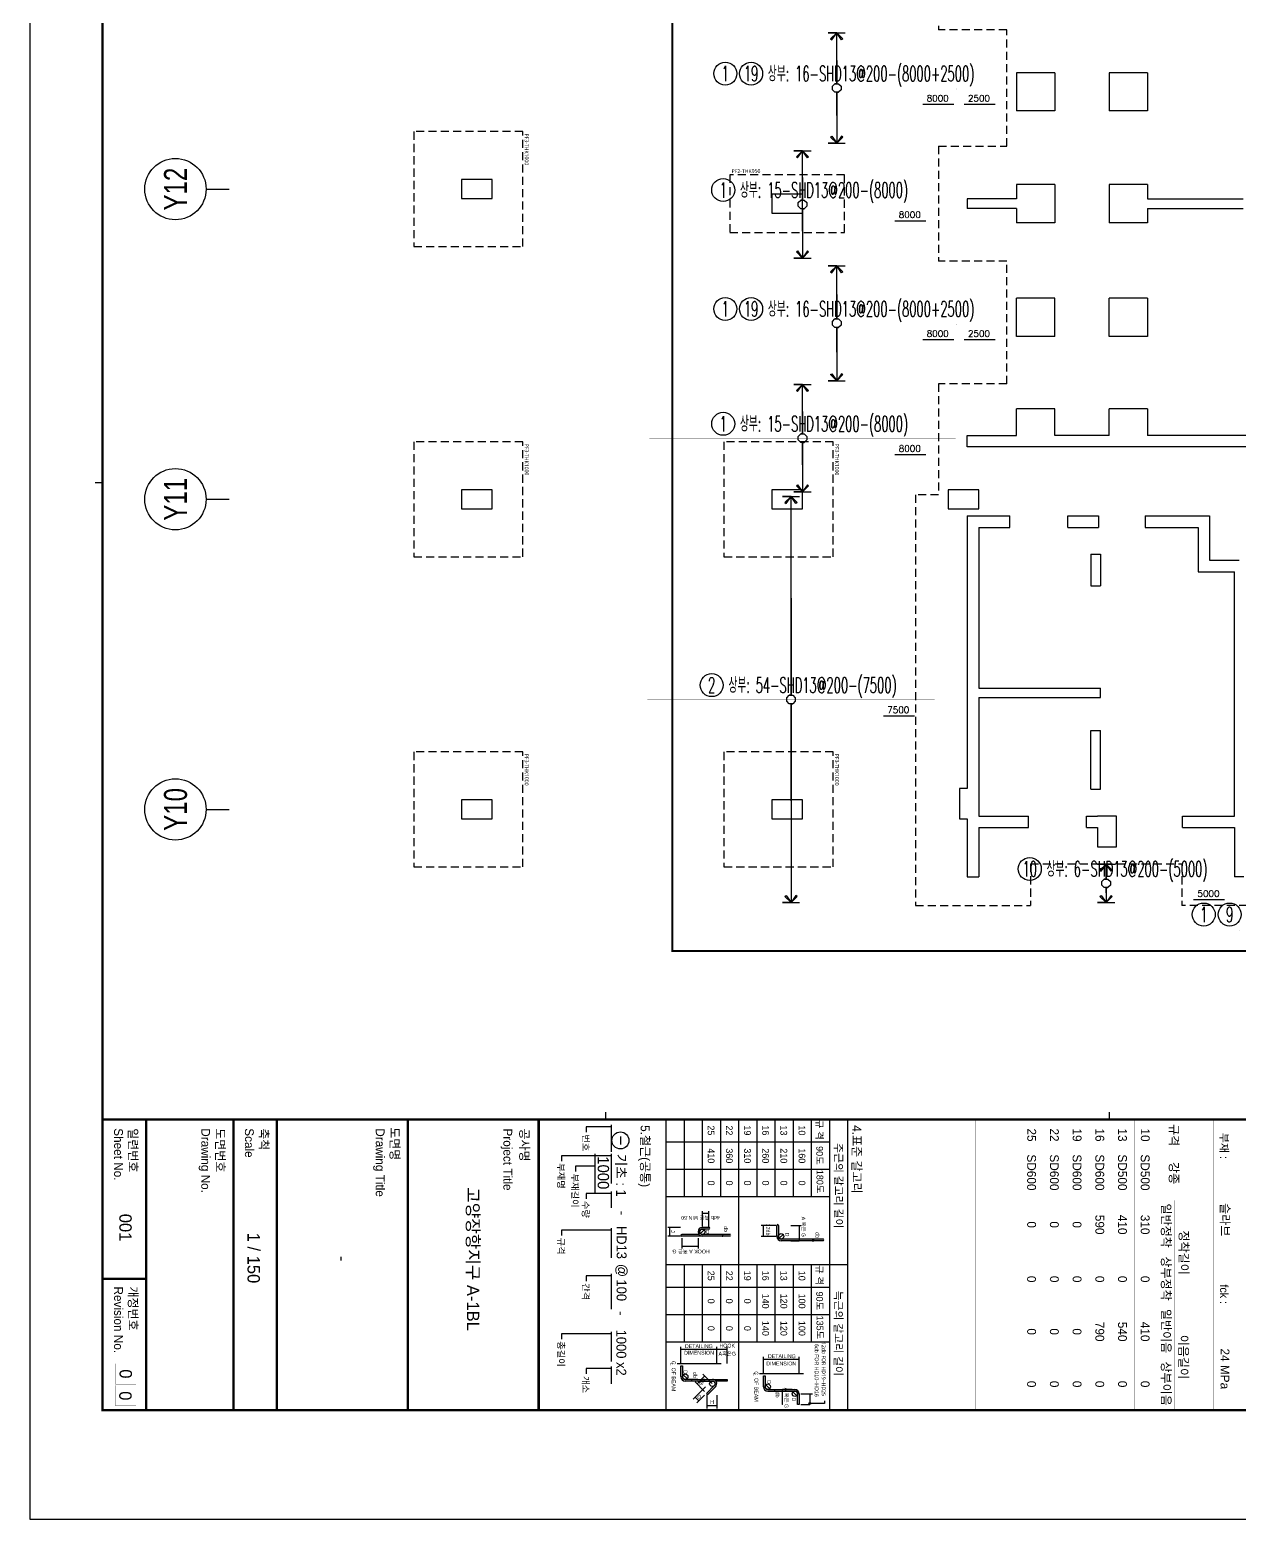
# Model space of a CAD drawing. Header units: millimetres. Extents: x 327808 to 2562540, y -728300 to 402793.
# Drawn here: x 404264 to 435835, y -385130 to -346233 of the extents above; entities that cross this region are included whole.
import ezdxf
from ezdxf.enums import TextEntityAlignment as Align

# ---------------------------------------------------------------- set-up
doc = ezdxf.new("R2010")
doc.units = ezdxf.units.MM
doc.header["$LTSCALE"] = 140
doc.linetypes.add('XS-기초$0$HID', pattern=[2.3, 1.5, -0.8])
doc.layers.get('Defpoints').update_dxf_attribs({"color": 145})
for name, color, linetype in [('BUB', 7, 'Continuous'), ('XDIM', 7, 'Continuous'), ('XREBAR', 1, 'Continuous'), ('XS-기초$0$MAT', 3, 'XS-기초$0$HID'), ('XS-기초$0$PILE-P', 4, 'XS-기초$0$HID'), ('XS-기초$0$WALL', 11, 'Continuous'), ('XS-기초$0$기초연단', 3, 'Continuous'), ('XTAG', 7, 'Continuous'), ('기초꺽임', 7, 'Continuous')]:
    doc.layers.add(name, color=color, linetype=linetype)
doc.layers.add('TEXT', color=3, linetype='Continuous', lineweight=9)
doc.layers.add('XS-기초$0$DEFPOINT', color=144, linetype='Continuous', plot=False)
doc.styles.add('ARIAL', font='malgun.ttf')
doc.styles.add('HYULL', font='')
doc.styles.add('XRebar', font='Romans.shx', dxfattribs={"bigfont": 'whgtxt.shx'})
doc.styles.add('XRebar2', font='Romans.shx')
doc.styles.add('XRebarSheet', font='HMKMRHD.TTF')
doc.styles.add('XS-기초$0$맑은고딕', font='malgun.ttf')
doc.styles.add('돋음', font='')
doc.styles.get('HYULL').set_extended_font_data('Dotum')
doc.styles.get('돋음').set_extended_font_data('Dotum')
doc.dimstyles.new('NDIM', dxfattribs={"dimtxt": 3, "dimasz": 1.5, "dimexe": 2, "dimexo": 2, "dimgap": 1, "dimtad": 1, "dimdec": 0, "dimdsep": 46, "dimlunit": 6, "dimtxsty": 'ARIAL', "dimblk": 'DOT', "dimcen": 1, "dimclrd": 256, "dimclre": 7, "dimclrt": 3, "dimadec": 0, "dimazin": 0, "dimtfac": 1, "dimtdec": 0, "dimtix": 1, "dimtmove": 2, "dimatfit": 3, "dimldrblk": 'DOT', "dimfxl": 8, "dimtvp": 1, "dimtolj": 1, "dimlwd": -1, "dimlwe": -1, "dimarcsym": 0})

# ---------------------------------------------------------------- blocks, each defined once
blk = doc.blocks.new('_Dot')
at = {"color": 0, "linetype": 'ByBlock', "lineweight": -2}
blk.add_line((-0.5, 0), (-1, 0), dxfattribs=at)
at = {"color": 0, "linetype": 'ByBlock', "const_width": 0.5}
blk.add_lwpolyline([(-0.25, 0, 1), (0.25, 0, 1)], format="xyb", close=True, dxfattribs=at)
blk = doc.blocks.new('*D30')
at = {"color": 7, "transparency": 16777216}
for p, q in [((80432, 20451), (80432, 20463)), ((80477, 20451), (80477, 20463))]:
    blk.add_line(p, q, dxfattribs=at)
at = {"transparency": 16777216}
blk.add_line((80433, 20461), (80475, 20461), dxfattribs=at)
at = {"layer": 'Defpoints', "color": 0, "transparency": 16777216}
for p in [(80432, 20449), (80477, 20461), (80477, 20449)]:
    blk.add_point(p, dxfattribs=at)
at = {"transparency": 16777216, "xscale": 1.5, "yscale": 1.5, "zscale": 1.5, "rotation": 180}
blk.add_blockref('_Dot', (80432, 20461), dxfattribs=at)
at = {"transparency": 16777216, "xscale": 1.5, "yscale": 1.5, "zscale": 1.5}
blk.add_blockref('_Dot', (80477, 20461), dxfattribs=at)
blk = doc.blocks.new('*D31')
at = {"color": 7, "transparency": 16777216}
for p, q in [((76172, 19024), (76172, 19045)), ((76217, 19024), (76217, 19045))]:
    blk.add_line(p, q, dxfattribs=at)
at = {"transparency": 16777216}
blk.add_line((76215, 19043), (76174, 19043), dxfattribs=at)
at = {"layer": 'Defpoints', "color": 0, "transparency": 16777216}
for p in [(76172, 19043), (76172, 19022), (76217, 19022)]:
    blk.add_point(p, dxfattribs=at)
at = {"transparency": 16777216, "xscale": 1.5, "yscale": 1.5, "zscale": 1.5, "rotation": 180}
blk.add_blockref('_Dot', (76172, 19043), dxfattribs=at)
at = {"transparency": 16777216, "xscale": 1.5, "yscale": 1.5, "zscale": 1.5}
blk.add_blockref('_Dot', (76217, 19043), dxfattribs=at)
blk = doc.blocks.new('*D32')
at = {"transparency": 16777216}
blk.add_line((80158, 18181), (80199, 18181), dxfattribs=at)
at = {"layer": 'Defpoints', "color": 0, "transparency": 16777216}
for p in [(80156, 18181), (80201, 18181), (80201, 18181)]:
    blk.add_point(p, dxfattribs=at)
at = {"transparency": 16777216, "xscale": 1.5, "yscale": 1.5, "zscale": 1.5, "rotation": 180}
blk.add_blockref('_Dot', (80156, 18181), dxfattribs=at)
at = {"transparency": 16777216, "xscale": 1.5, "yscale": 1.5, "zscale": 1.5}
blk.add_blockref('_Dot', (80201, 18181), dxfattribs=at)
blk = doc.blocks.new('XS-기초$0$PF3')
at = {"layer": 'XS-기초$0$MAT', "linetype": 'XS-기초$0$HID'}
blk.add_lwpolyline([(-1500, -1650), (1500, -1650), (1500, 1200), (-1500, 1200)], close=True, dxfattribs=at)
at = {"layer": 'XS-기초$0$DEFPOINT', "color": 1, "style": 'XS-기초$0$맑은고딕'}
blk.add_text('PF3-THK1000', height=100, dxfattribs=at).set_placement((-1450, 1300), align=Align.MIDDLE_LEFT)
blk = doc.blocks.new('XS-기초$0$PF2')
at = {"layer": 'XS-기초$0$MAT', "linetype": 'XS-기초$0$HID'}
blk.add_lwpolyline([(-1500, -750), (1500, -750), (1500, 750), (-1500, 750)], close=True, dxfattribs=at)
at = {"layer": 'XS-기초$0$DEFPOINT', "color": 1, "style": 'XS-기초$0$맑은고딕'}
blk.add_text('PF2-THK950', height=100, dxfattribs=at).set_placement((-1450, 850), align=Align.MIDDLE_LEFT)
blk = doc.blocks.new('BUB')
at = {"layer": 'BUB'}
blk.add_line((0, 1500), (0, 0), dxfattribs=at)
blk.add_circle((0, 3500), 2000, dxfattribs=at)
blk = doc.blocks.new('zdhdthbse')
at = {"layer": 'XS-기초$0$WALL', "color": 5}
for p, q in [((-1420, 2920), (-2420, 2920)), ((-2420, 2920), (-2420, 1920)), ((-1420, 2920), (-1420, 1920)), ((1000, 2920), (0, 2920)), ((0, 2920), (0, 1920)), ((1000, 2920), (1000, 1920)), ((-1420, 1920), (-2420, 1920)), ((1000, 1920), (0, 1920)), ((-16905, 130), (-16905, -370)), ((-16105, 130), (-16905, 130)), ((-16105, -370), (-16105, 130)), ((-1420, 0), (-2420, 0)), ((-2420, 0), (-2420, -375)), ((-1420, 0), (-1420, -1000)), ((1000, 0), (0, 0)), ((0, 0), (0, -1000)), ((1000, 0), (1000, -375)), ((-16905, -370), (-16105, -370)), ((-8805, -250), (-8805, -750)), ((-8005, -250), (-8805, -250)), ((-8005, -750), (-8005, -250)), ((-3705, -375), (-3705, -625)), ((-2420, -375), (-3705, -375)), ((1000, -375), (3500, -375)), ((-8805, -750), (-8005, -750)), ((-2420, -625), (-3705, -625)), ((-2420, -625), (-2420, -1000)), ((1000, -625), (3500, -625)), ((1000, -625), (1000, -1000)), ((-1420, -1000), (-2420, -1000)), ((1000, -1000), (0, -1000)), ((-2420, -3970), (-2420, -2970)), ((-1420, -2970), (-2420, -2970)), ((-1420, -3970), (-1420, -2970)), ((0, -3970), (0, -2970)), ((1000, -2970), (0, -2970)), ((1000, -2970), (1000, -3970)), ((-1420, -3970), (-2420, -3970)), ((1000, -3970), (0, -3970)), ((-2420, -6555), (-2420, -5855)), ((-1420, -5855), (-2420, -5855)), ((-1420, -6555), (-1420, -5855)), ((0, -6555), (0, -5855)), ((1000, -5855), (0, -5855)), ((1000, -5855), (1000, -6555)), ((-3705, -6855), (-3705, -6555)), ((-3705, -6555), (-2420, -6555)), ((0, -6555), (-1420, -6555)), ((4220, -6555), (1000, -6555)), ((5220, -6855), (-3705, -6855)), ((-16905, -7970), (-16905, -8470)), ((-16105, -7970), (-16905, -7970)), ((-16105, -8470), (-16105, -7970)), ((-8805, -7970), (-8805, -8470)), ((-8005, -7970), (-8805, -7970)), ((-8005, -8470), (-8005, -7970)), ((-4205, -7970), (-4205, -8470)), ((-3405, -7970), (-4205, -7970)), ((-3405, -8470), (-3405, -7970)), ((-16905, -8470), (-16105, -8470)), ((-8805, -8470), (-8005, -8470)), ((-4205, -8470), (-3405, -8470)), ((-3705, -8655), (-2590, -8655)), ((-3705, -8655), (-3705, -15770)), ((-2590, -8955), (-2590, -8655)), ((-1080, -8955), (-1080, -8655)), ((-1080, -8655), (-280, -8655)), ((-280, -8655), (-280, -8955)), ((940, -8655), (940, -8955)), ((940, -8655), (2620, -8655)), ((2620, -8655), (2620, -9815)), ((-3405, -8955), (-2590, -8955)), ((-3405, -8955), (-3405, -13150)), ((-1080, -8955), (-280, -8955)), ((940, -8955), (2320, -8955)), ((2320, -8955), (2320, -10115)), ((-475, -9655), (-475, -10485)), ((-475, -9655), (-225, -9655)), ((-225, -9655), (-225, -10485)), ((2620, -9815), (3395, -9815)), ((-475, -10485), (-225, -10485)), ((2320, -10115), (3270, -10115)), ((3270, -16495), (3270, -10115)), ((-3405, -13150), (-225, -13150)), ((-225, -13400), (-225, -13150)), ((-3405, -13400), (-225, -13400)), ((-3405, -13400), (-3405, -16495)), ((-475, -15795), (-475, -14260)), ((-475, -14260), (-225, -14260)), ((-225, -15795), (-225, -14260)), ((-3705, -15770), (-3905, -15770)), ((-3905, -15770), (-3905, -16570)), ((-475, -15795), (-225, -15795)), ((-16905, -16070), (-16905, -16570)), ((-16105, -16070), (-16905, -16070)), ((-16105, -16570), (-16105, -16070)), ((-8805, -16070), (-8805, -16570)), ((-8005, -16070), (-8805, -16070)), ((-8005, -16570), (-8005, -16070)), ((-16905, -16570), (-16105, -16570)), ((-8805, -16570), (-8005, -16570)), ((-3905, -16570), (-3705, -16570)), ((-3705, -16570), (-3705, -18080)), ((-3405, -16495), (-2105, -16495)), ((-2105, -16795), (-2105, -16495)), ((-595, -16495), (-305, -16495)), ((-595, -16795), (-595, -16495)), ((195, -16495), (-305, -16495)), ((195, -17295), (195, -16495)), ((1915, -16495), (3270, -16495)), ((1915, -16795), (1915, -16495)), ((-3405, -16795), (-2105, -16795)), ((-3405, -16795), (-3405, -18080)), ((-595, -16795), (-305, -16795)), ((-305, -16795), (-305, -17295)), ((1915, -16795), (3270, -16795)), ((3270, -16795), (3270, -18080)), ((-305, -17295), (195, -17295)), ((-3705, -18080), (-3405, -18080)), ((3520, -18080), (3270, -18080))]:
    blk.add_line(p, q, dxfattribs=at)
at = {"layer": 'XS-기초$0$기초연단', "linetype": 'XS-기초$0$HID'}
for p, q in [((-4455, 7040), (-4455, 4040)), ((-2670, 4040), (-4455, 4040)), ((-2670, 1000), (-2670, 4040)), ((-4455, 1000), (-2670, 1000)), ((-4455, 1000), (-4455, -2000)), ((-2670, -2000), (-4455, -2000)), ((-2670, -5205), (-2670, -2000)), ((-2670, -5205), (-4455, -5205)), ((-4455, -5205), (-4455, -8105)), ((-5055, -8105), (-5055, -18830)), ((-4455, -8105), (-5055, -8105)), ((-2055, -17745), (1895, -17745)), ((-2055, -17745), (-2055, -18830)), ((1895, -17745), (1895, -18830)), ((-5055, -18830), (-2055, -18830)), ((4895, -18830), (1895, -18830))]:
    blk.add_line(p, q, dxfattribs=at)
at = {"layer": '기초꺽임', "color": 1, "const_width": 50}
blk.add_lwpolyline([(-21405, 32883), (-21405, 19580), (-11405, 19580), (-11405, -20020), (24577, -20020)], dxfattribs=at)
at = {"layer": 'BUB', "xscale": 0.4, "yscale": 0.4, "zscale": 0.4, "rotation": 90}
for p in [(-22975, -120), (-22975, -8220), (-22975, -16320)]:
    blk.add_blockref('BUB', p, dxfattribs=at)
at = {"layer": 'XS-기초$0$PILE-P', "rotation": 270}
for p in [(-16505, -120), (-16505, -8220), (-8405, -8220), (-16505, -16320), (-8405, -16320)]:
    blk.add_blockref('XS-기초$0$PF3', p, dxfattribs=at)
at = {"layer": 'XS-기초$0$PILE-P'}
blk.add_blockref('XS-기초$0$PF2', (-8405, -500), dxfattribs=at)
at = {"layer": 'TEXT', "style": '돋음', "width": 0.8}
for s, p in [('Y12', (-24373, -120)), ('Y11', (-24373, -8220)), ('Y10', (-24373, -16320))]:
    blk.add_text(s, height=600, rotation=90, dxfattribs=at).set_placement(p, align=Align.MIDDLE_CENTER)
blk = doc.blocks.new('*U464', base_point=(422401.942, -363348.0129))
at = {"layer": 'XTAG', "color": 0, "linetype": 'Continuous', "ltscale": 4.34365e-311}
blk.add_circle((422064.442, -363348.0129), 300, dxfattribs=at)
at = {"layer": 'XTAG', "color": 0, "linetype": 'Continuous', "ltscale": 4.34365e-311, "style": 'XRebar', "width": 0.55}
blk.add_text('2', height=400, dxfattribs=at).set_placement((422064.442, -363348.0129), align=Align.MIDDLE_CENTER)
blk.add_text('상부: 54-SHD13@200-(7500)', height=400, dxfattribs=at).set_placement((422501.942, -363348.0129), align=Align.MIDDLE_LEFT)
blk = doc.blocks.new('*U468', base_point=(430705.5134, -368148.013))
at = {"layer": 'XTAG', "color": 0, "linetype": 'Continuous', "ltscale": 4.34365e-311}
blk.add_circle((430368.0134, -368148.013), 300, dxfattribs=at)
at = {"layer": 'XTAG', "color": 0, "linetype": 'Continuous', "ltscale": 4.34365e-311, "style": 'XRebar', "width": 0.55}
blk.add_text('10', height=400, dxfattribs=at).set_placement((430368.0134, -368148.013), align=Align.MIDDLE_CENTER)
blk.add_text('상부: 6-SHD13@200-(5000)', height=400, dxfattribs=at).set_placement((430805.5134, -368148.013), align=Align.MIDDLE_LEFT)
blk = doc.blocks.new('*U472', base_point=(422701.942, -356523.0129))
at = {"layer": 'XTAG', "color": 0, "linetype": 'Continuous', "ltscale": 4.34365e-311}
blk.add_circle((422364.442, -356523.0129), 300, dxfattribs=at)
at = {"layer": 'XTAG', "color": 0, "linetype": 'Continuous', "ltscale": 4.34365e-311, "style": 'XRebar', "width": 0.55}
blk.add_text('상부: 15-SHD13@200-(8000)', height=400, dxfattribs=at).set_placement((422801.942, -356523.0129), align=Align.MIDDLE_LEFT)
blk.add_text('1', height=400, dxfattribs=at).set_placement((422364.442, -356523.0129), align=Align.MIDDLE_CENTER)
blk = doc.blocks.new('*U473', base_point=(422701.942, -350418.0129))
at = {"layer": 'XTAG', "color": 0, "linetype": 'Continuous', "ltscale": 4.34365e-311}
blk.add_circle((422364.442, -350418.0129), 300, dxfattribs=at)
at = {"layer": 'XTAG', "color": 0, "linetype": 'Continuous', "ltscale": 4.34365e-311, "style": 'XRebar', "width": 0.55}
blk.add_text('1', height=400, dxfattribs=at).set_placement((422364.442, -350418.0129), align=Align.MIDDLE_CENTER)
blk.add_text('상부: 15-SHD13@200-(8000)', height=400, dxfattribs=at).set_placement((422801.942, -350418.0129), align=Align.MIDDLE_LEFT)
blk = doc.blocks.new('*U478', base_point=(435921.8527, -369338.013))
at = {"layer": 'XTAG', "color": 0, "linetype": 'Continuous', "ltscale": 4.34365e-311}
for centre in [(434909.3527, -369338.013), (435584.3527, -369338.013)]:
    blk.add_circle(centre, 300, dxfattribs=at)
at = {"layer": 'XTAG', "color": 0, "linetype": 'Continuous', "ltscale": 4.34365e-311, "style": 'XRebar', "width": 0.55}
blk.add_text('상부: 6-SHD13@200-(8000x4+5300)', height=400, dxfattribs=at).set_placement((436021.8527, -369338.013), align=Align.MIDDLE_LEFT)
for s, p in [('1', (434909.3527, -369338.013)), ('9', (435584.3527, -369338.013))]:
    blk.add_text(s, height=400, dxfattribs=at).set_placement(p, align=Align.MIDDLE_CENTER)
blk = doc.blocks.new('*U481', base_point=(423431.1384, -353523.0129))
at = {"layer": 'XTAG', "color": 0, "linetype": 'Continuous', "ltscale": 4.34365e-311}
for centre in [(422418.6384, -353523.0129), (423093.6384, -353523.0129)]:
    blk.add_circle(centre, 300, dxfattribs=at)
at = {"layer": 'XTAG', "color": 0, "linetype": 'Continuous', "ltscale": 4.34365e-311, "style": 'XRebar', "width": 0.55}
for s, p in [('1', (422418.6384, -353523.0129)), ('19', (423093.6384, -353523.0129))]:
    blk.add_text(s, height=400, dxfattribs=at).set_placement(p, align=Align.MIDDLE_CENTER)
blk.add_text('상부: 16-SHD13@200-(8000+2500)', height=400, dxfattribs=at).set_placement((423531.1384, -353523.0129), align=Align.MIDDLE_LEFT)
blk = doc.blocks.new('*U482', base_point=(423431.1384, -347378.0129))
at = {"layer": 'XTAG', "color": 0, "linetype": 'Continuous', "ltscale": 4.34365e-311}
for centre in [(422418.6384, -347378.0129), (423093.6384, -347378.0129)]:
    blk.add_circle(centre, 300, dxfattribs=at)
at = {"layer": 'XTAG', "color": 0, "linetype": 'Continuous', "ltscale": 4.34365e-311, "style": 'XRebar', "width": 0.55}
for s, p in [('1', (422418.6384, -347378.0129)), ('19', (423093.6384, -347378.0129))]:
    blk.add_text(s, height=400, dxfattribs=at).set_placement(p, align=Align.MIDDLE_CENTER)
blk.add_text('상부: 16-SHD13@200-(8000+2500)', height=400, dxfattribs=at).set_placement((423531.1384, -347378.0129), align=Align.MIDDLE_LEFT)
blk = doc.blocks.new('dhs_sheet2e')
h = blk.add_hatch(color=256)
edge = h.paths.add_edge_path()
edge.add_line((76299, 21797), (76299, 20646.2))
edge.add_arc((76224.2, 20646.2), 74.7, -90, 0, ccw=False)
edge.add_line((76224.2, 20571.5), (75925.3, 20571.5))
edge.add_arc((75925.3, 20549.1), 22.4, 90, 270)
edge.add_line((75925.3, 20526.7), (76224.2, 20526.7))
edge.add_arc((76224.2, 20646.2), 119.6, 270, 360)
edge.add_line((76343.8, 20646.2), (76343.8, 21797))
edge.add_arc((76321.4, 21797), 22.4, 0, 180)
blk.add_hatch(color=256).paths.add_polyline_path([(80850.3, 21144.3), (80551.4, 21144.3, 0.4142136), (80431.9, 21024.7), (80431.9, 20621.2), (80431.9, 20277.5, -0.4142136), (80357.1, 20202.7), (80058.2, 20202.7), (80058.2, 20157.9), (80357.1, 20157.9, 0.4142136), (80476.7, 20277.5), (80476.7, 20621.2), (80476.7, 21024.7, -0.4142136), (80551.4, 21099.4), (80850.3, 21099.4)])
h = blk.add_hatch(color=256)
h.paths.add_polyline_path([(76216.8, 18481.2, -0.2277351), (76172, 18387.9), (76172, 17913.3, 1), (76216.8, 17913.3)])
h.paths.add_polyline_path([(76216.8, 19258.4, 1), (76172, 19258.4), (76172, 18481.2, -0.1833618), (76153.2, 18431.7, -0.6790836), (76150.1, 18423.9, -0.2067221), (76146.9, 18425.3, -0.6466922), (76022.6, 18481.2), (76022.6, 18660.6, 1), (75977.7, 18660.6), (75977.7, 18481.2, 1), (76216.8, 18481.2)])
h.paths.add_polyline_path([(76153.2, 18431.7, -0.0300135), (76146.9, 18425.3, 0.2067221), (76150.1, 18423.9, 0.6790836)], flags=17)
h = blk.add_hatch(color=256)
h.paths.add_polyline_path([(80200.9, 19160.1), (80156.1, 19160.1), (80156.1, 18756.6, -0.2277351), (80200.9, 18850)])
h.paths.add_polyline_path([(80156.1, 18756.6), (80156.1, 18353.1), (80156.1, 18009.4, -0.4142136), (80081.4, 17934.7), (79782.5, 17934.7), (79782.5, 17889.8), (80081.4, 17889.8, 0.4142136), (80200.9, 18009.4), (80200.9, 18353.1), (80200.9, 18756.6, -0.6681786), (80328.5, 18809.5), (80539.9, 18598.1), (80571.6, 18629.8), (80360.2, 18841.2, 0.6681786)])
at = {"color": 7}
for p, q in [((73013.1, 29664.7), (72813.3, 29664.7)), ((80551.4, 21191.6), (80551.4, 21507.4)), ((80850.3, 21191.6), (80850.3, 21435)), ((76343.8, 20916), (76343.8, 21141.7)), ((79996, 21144.3), (79533, 21144.3)), ((80431.9, 20947.5), (80431.9, 20685.3)), ((79996, 20157.9), (79533, 20157.9)), ((79720.2, 19160.1), (79257.5, 19160.1)), ((79720.2, 18876.2), (79257.5, 18876.2)), ((79720.2, 18876.2), (79257.5, 18876.2)), ((80591.1, 18876.2), (80958.3, 18876.2)), ((75953.1, 18660.6), (75532.2, 18660.6)), ((75953.1, 18481.2), (75532.2, 18481.2)), ((80273.9, 18754.9), (80011.4, 18492.3)), ((80485.3, 18543.5), (80222.7, 18281)), ((80488.8, 18437.8), (80698.5, 18228.1)), ((80591.1, 18607.2), (80958.3, 18607.2)), ((80594.5, 18543.5), (80804.2, 18333.8)), ((76270.6, 18361.7), (76562.3, 18361.7)), ((75977.7, 17876.9), (75977.7, 17530.5)), ((76216.8, 17876.9), (76216.8, 17530.5)), ((76270.6, 17913.3), (76562.3, 17913.3)), ((79720.2, 17885.5), (79257.5, 17885.5)), ((73477.6, 16230.5), (73697, 16230.5)), ((73013.1, 15831.2), (72813.3, 15831.2)), ((55508.9, 1997.6), (55508.9, 1797.9))]:
    blk.add_line(p, q, dxfattribs=at)
at = {"color": 7, "ltscale": 2}
for p, q in [((73013.1, 22471.6), (81003.6, 22471.6)), ((77008.3, 22471.6), (77008.3, 17477.6)), ((73013.1, 21972.2), (81003.6, 21972.2)), ((73637.3, 21972.2), (73637.3, 17477.6)), ((74386.4, 21972.2), (74386.4, 17477.6)), ((75135.6, 21972.2), (75135.6, 17477.6)), ((77632.6, 21972.2), (77632.6, 17477.6)), ((78381.7, 21972.2), (78381.7, 17477.6)), ((79130.8, 21972.2), (79130.8, 17477.6)), ((73013.1, 21472.8), (75135.6, 21472.8)), ((77008.3, 21472.8), (79130.8, 21472.8)), ((75135.6, 19475.2), (77008.3, 19475.2)), ((79130.8, 19475.2), (81003.6, 19475.2)), ((73013.1, 17477.6), (81003.6, 17477.6))]:
    blk.add_line(p, q, dxfattribs=at)
for p, q in [((76299, 21797), (76299, 20646.2)), ((76343.8, 21797), (76343.8, 20646.2)), ((80742.8, 21835.3), (80817.5, 21835.3)), ((80817.5, 21835.3), (80817.5, 21432.5)), ((80553.3, 21432.5), (80848.4, 21432.5)), ((79607.9, 21142.4), (79607.9, 20159.8)), ((80431.9, 20277.5), (80431.9, 21024.7)), ((80476.7, 20277.5), (80476.7, 21024.7)), ((80498.6, 20971.9), (80604.3, 21077.5)), ((80551.4, 21144.3), (80850.3, 21144.3)), ((80850.3, 21099.4), (80551.4, 21099.4)), ((80850.3, 21144.3), (80850.3, 21099.4)), ((75925.3, 20571.5), (76224.2, 20571.5)), ((76224.2, 20526.7), (75925.3, 20526.7)), ((76277.1, 20593.4), (76171.4, 20699.1)), ((80835.3, 20687.8), (80431.9, 20687.8)), ((80058.2, 20202.7), (80357.1, 20202.7)), ((80058.2, 20157.9), (80058.2, 20202.7)), ((80357.1, 20157.9), (80058.2, 20157.9)), ((80304.3, 20224.6), (80410, 20330.3)), ((76172, 19258.4), (76172, 18481.2)), ((76216.8, 19258.4), (76216.8, 18481.2)), ((79332.2, 19158.3), (79332.2, 18878.1)), ((79332.2, 18874.3), (79332.2, 17887.4)), ((80360.2, 18841.2), (80571.6, 18629.8)), ((80883.4, 18874.3), (80883.4, 18609.1)), ((75592.1, 18659.1), (75592.1, 18482.7)), ((75977.7, 18660.6), (75977.7, 18481.2)), ((76022.6, 18660.6), (76022.6, 18481.2)), ((76150.1, 18428.4), (76044.4, 18534.1)), ((80065.6, 18544), (80274.3, 18335.3)), ((80156.1, 18353.1), (80156.1, 18756.6)), ((80200.9, 18353.1), (80200.9, 18756.6)), ((80328.5, 18809.5), (80539.9, 18598.1)), ((80357.7, 18568.9), (80698.5, 18228.1)), ((80539.9, 18598.1), (80571.6, 18629.8)), ((76502.4, 18360.2), (76502.4, 17914.8)), ((80028.6, 17956.6), (80134.2, 18062.2)), ((80156.1, 18353.1), (80156.1, 18009.4)), ((80200.9, 18353.1), (80200.9, 18009.4)), ((80749.9, 18385.4), (80646.9, 18282.4)), ((79782.5, 17889.8), (79782.5, 17934.7)), ((79782.5, 17934.7), (80081.4, 17934.7)), ((80081.4, 17889.8), (79782.5, 17889.8)), ((76215.3, 17590.4), (75979.2, 17590.4))]:
    blk.add_line(p, q)
at = {"color": 1}
for p, q in [((76299, 21501), (76299, 21548.4)), ((76342.3, 21546.4), (76300.5, 21546.4)), ((76343.8, 21501), (76343.8, 21548.4)), ((75925.3, 20916), (75925.3, 21199.6)), ((75926.8, 21139.7), (76342.3, 21139.7)), ((75925.3, 20500.1), (75925.3, 20098.9)), ((76224.2, 20500.1), (76224.2, 20098.9)), ((76222.7, 20158.9), (75926.8, 20158.9))]:
    blk.add_line(p, q, dxfattribs=at)
at = {"linetype": 'Continuous'}
for p, q in [((79998.5, 20053.3), (79998.5, 21263.8)), ((79722.7, 17785.2), (79722.7, 18995.8))]:
    blk.add_line(p, q, dxfattribs=at)
at = {"color": 4}
for p, q in [((80156.1, 19160.1), (80200.9, 19160.1)), ((80156.1, 18756.6), (80156.1, 19160.1)), ((80200.9, 19160.1), (80200.9, 18850)), ((76216.8, 18481.2), (76216.8, 17913.3)), ((76172, 18387.9), (76172, 17913.3))]:
    blk.add_line(p, q, dxfattribs=at)
at = {"color": 1, "ltscale": 2}
for p, q in [((73160.8, 15979.6), (73897.2, 15979.6)), ((73217.3, 15979.6), (73217.3, 15288.3)), ((73955, 15979.6), (74769.1, 15979.6)), ((74011.5, 15979.6), (74011.5, 14611.4)), ((74992, 15979.6), (75438.1, 15979.6)), ((75048.5, 15979.6), (75048.5, 15288.3)), ((75998.4, 15979.6), (76812.5, 15979.6)), ((76054.9, 15979.6), (76054.9, 14611.4)), ((77253.2, 15979.6), (78222.3, 15979.6)), ((77309.7, 15979.6), (77309.7, 15288.3)), ((78846.9, 15979.6), (79661, 15979.6)), ((78903.4, 15979.6), (78903.4, 14611.4)), ((79804.8, 15979.6), (80281.2, 15979.6)), ((79861.3, 15979.6), (79861.3, 15288.3)), ((73217.3, 15288.3), (73361.3, 15288.3)), ((73955, 15525.5), (75020.4, 15525.5)), ((74296, 15525.5), (74296, 14991.1)), ((75048.5, 15288.3), (75192.5, 15288.3)), ((77309.7, 15288.3), (77453.7, 15288.3)), ((79861.3, 15288.3), (80005.3, 15288.3)), ((74296, 14991.1), (74440, 14991.1)), ((74011.5, 14611.4), (74155.5, 14611.4)), ((76054.9, 14611.4), (76198.9, 14611.4)), ((78903.4, 14611.4), (79047.4, 14611.4))]:
    blk.add_line(p, q, dxfattribs=at)
at = {"color": 30}
for p, q in [((73013.1, 6791.9), (81003.6, 6791.9)), ((73013.1, 5593.3), (81003.6, 5593.3)), ((73013.1, 3196.2), (81003.6, 3196.2))]:
    blk.add_line(p, q, dxfattribs=at)
at = {"color": 7}
blk.add_lwpolyline([(84000, 0), (84000, 59329.4), (0, 59329.4), (0, 0)], close=True, dxfattribs=at)
at = {"color": 30, "const_width": 64.9}
blk.add_lwpolyline([(81003.6, 57331.7), (2996.4, 57331.7), (2996.4, 1997.6), (81003.6, 1997.6)], close=True, dxfattribs=at)
for points in [[(73013.1, 1997.6), (73013.1, 57331.7)], [(73013.1, 13983.4), (81003.6, 13983.4)], [(73013.1, 10387.6), (81003.6, 10387.6)], [(73013.1, 6791.9), (81003.6, 6791.9)], [(73013.1, 5593.3), (81003.6, 5593.3)], [(73013.1, 3196.2), (81003.6, 3196.2)], [(77390.2, 1997.6), (77390.2, 3196.2)]]:
    blk.add_lwpolyline(points, dxfattribs=at)
at = {"color": 7, "const_width": 1.25}
for points in [[(73013.1, 33114.4), (81003.6, 33114.4)], [(75010.7, 32518), (75010.7, 33114.4)], [(77008.3, 33114.4), (77008.3, 32518)], [(79005.9, 32518), (79005.9, 33114.4)], [(73013.1, 32518), (81003.6, 32518)], [(73013.1, 31920), (81003.6, 31920)], [(73839.2, 31920), (73839.2, 23480)], [(75231.7, 31920), (75231.7, 23480)], [(78117.6, 31920), (78117.6, 23480)], [(75231.7, 31445.6), (81003.6, 31445.6)], [(76674.7, 31445.6), (76674.7, 23480)], [(79560.6, 31445.6), (79560.6, 23480)], [(73013.1, 30971.1), (81003.6, 30971.1)], [(73013.1, 30346.9), (81003.6, 30346.9)], [(73013.1, 29722.6), (81003.6, 29722.6)], [(73013.1, 29098.3), (81003.6, 29098.3)], [(73013.1, 28474.1), (81003.6, 28474.1)], [(73013.1, 27849.8), (81003.6, 27849.8)], [(73013.1, 27225.6), (81003.6, 27225.6)], [(73013.1, 26601.3), (81003.6, 26601.3)], [(73013.1, 25977.1), (81003.6, 25977.1)], [(73013.1, 25352.8), (81003.6, 25352.8)], [(73013.1, 24728.5), (81003.6, 24728.5)], [(73013.1, 24104.3), (81003.6, 24104.3)], [(73013.1, 23480), (81003.6, 23480)]]:
    blk.add_lwpolyline(points, dxfattribs=at)
at = {"ltscale": 2, "const_width": 1.25}
for points in [[(73013.1, 33114.4), (73013.1, 32518)], [(81003.6, 32518), (81003.6, 33114.4)], [(73013.1, 31595.4), (73013.1, 23480)], [(81003.6, 23480), (81003.6, 31595.4)]]:
    blk.add_lwpolyline(points, dxfattribs=at)
at = {"color": 7, "ltscale": 2, "const_width": 1.25}
blk.add_lwpolyline([(77008.3, 32518), (77008.3, 33114.4)], dxfattribs=at)
at = {"color": 1, "ltscale": 2, "const_width": 1.87}
for points in [[(79725.1, 2916.8), (79725.1, 2355), (80286.9, 2355), (80286.9, 2916.8), (79725.1, 2916.8)], [(80321.3, 2916.8), (80321.3, 2355), (80883.1, 2355), (80883.1, 2916.8), (80321.3, 2916.8)]]:
    blk.add_lwpolyline(points, dxfattribs=at)
for centre, radius in [((80817.5, 21432.5), 22.4), ((80817.5, 21432.5), 11.2), ((80551.4, 21024.7), 74.7), ((80498.6, 20971.9), 4.48), ((80604.3, 21077.5), 4.48), ((76171.4, 20699.1), 4.48), ((76277.1, 20593.4), 4.48), ((80357.1, 20277.5), 74.7), ((80304.3, 20224.6), 4.48), ((80410, 20330.3), 4.48), ((76044.4, 18534.1), 4.48), ((76150.1, 18428.4), 4.48), ((80275.7, 18756.6), 74.7), ((80081.4, 18009.4), 74.7), ((80134.2, 18062.2), 4.48), ((80028.6, 17956.6), 4.48)]:
    blk.add_circle(centre, radius)
at = {"color": 4}
for centre in [(76224.2, 20646.2), (76097.3, 18481.2)]:
    blk.add_circle(centre, 74.7, dxfattribs=at)
at = {"color": 7, "linetype": 'Continuous'}
blk.add_circle((73588.4, 16228.7), 234.1, dxfattribs=at).dxf.unprotected_set("ltscale", 0)
for centre, radius, start, end in [((76321.4, 21797), 22.4, 0, 180), ((80551.4, 21024.7), 119.6, 90, 180), ((80551.4, 21024.7), 74.7, 90, 180), ((75925.3, 20549.1), 22.4, 90, 270), ((76224.2, 20646.2), 119.6, 270, 0), ((76224.2, 20646.2), 74.7, 270, 0), ((80357.1, 20277.5), 74.7, 270, 0), ((80357.1, 20277.5), 119.6, 270, 0), ((80275.7, 18756.6), 119.6, 45, 180), ((76000.1, 18660.6), 22.4, 0, 180), ((76097.3, 18481.2), 119.6, 180, 0), ((76097.3, 18481.2), 74.7, 180, 0), ((80081.4, 18009.4), 119.6, 270, 0), ((80081.4, 18009.4), 74.7, 270, 0)]:
    blk.add_arc(centre, radius, start, end)
at = {"color": 4}
blk.add_arc((76194.4, 17913.3), 22.4, 180, 0, dxfattribs=at)
at = {"color": 1, "rotation": 180}
for p, xscale, yscale, zscale in [((76299, 21546.4), 1.5, 1.5, 1.5), ((75925.3, 21139.7), 11.98573127229489, 11.98573127229489, 11.98573127229489), ((75925.3, 20158.9), 11.98573127229489, 11.98573127229489, 11.98573127229489)]:
    blk.add_blockref('_Dot', p, dxfattribs=dict(at, xscale=xscale, yscale=yscale, zscale=zscale))
at = {"color": 1}
for p, xscale, yscale, zscale in [((76343.8, 21546.4), 1.5, 1.5, 1.5), ((76343.8, 21139.7), 1.498216409036861, 1.498216409036861, 1.498216409036861), ((76224.2, 20158.9), 11.98573127229489, 11.98573127229489, 11.98573127229489)]:
    blk.add_blockref('_Dot', p, dxfattribs=dict(at, xscale=xscale, yscale=yscale, zscale=zscale))
for p, xscale, yscale, zscale, rotation in [((80551.4, 21432.5), 14.98216409036861, 14.98216409036861, 14.98216409036861, 180), ((79607.9, 21144.3), 14.98216409036861, 14.98216409036861, 14.98216409036861, 90), ((80431.9, 20687.8), 14.98216409036861, 14.98216409036861, 14.98216409036861, 180), ((79607.9, 20157.9), 14.98216409036861, 14.98216409036861, 14.98216409036861, 270), ((79332.2, 19160.1), 14.98216409036861, 14.98216409036861, 14.98216409036861, 90), ((79332.2, 18876.2), 14.98216409036861, 14.98216409036861, 14.98216409036861, 90), ((79332.2, 18876.2), 1.872770511296076, 1.872770511296076, 1.872770511296076, 270), ((80883.4, 18876.2), 14.98216409036861, 14.98216409036861, 14.98216409036861, 90), ((75592.1, 18660.6), 11.98573127229489, 11.98573127229489, 11.98573127229489, 90), ((75592.1, 18481.2), 11.98573127229489, 11.98573127229489, 11.98573127229489, 270), ((80064, 18545), 14.98216409036862, 14.98216409036862, 14.98216409036862, 135.0000000000825), ((80883.4, 18607.2), 14.98216409036861, 14.98216409036861, 14.98216409036861, 270), ((76502.4, 18361.7), 11.98573127229489, 11.98573127229489, 11.98573127229489, 90), ((80275.7, 18333.9), 14.98216409036862, 14.98216409036862, 14.98216409036862, 315.0000000000825), ((80645.5, 18281.1), 14.98216409036861, 14.98216409036861, 14.98216409036861, 225.0000000002524), ((80751.2, 18386.8), 14.98216409036861, 14.98216409036861, 14.98216409036861, 45.00000000025246), ((76502.4, 17913.3), 11.98573127229489, 11.98573127229489, 11.98573127229489, 270), ((79332.2, 17885.5), 14.98216409036861, 14.98216409036861, 14.98216409036861, 270), ((75977.7, 17590.4), 11.98573127229489, 11.98573127229489, 11.98573127229489, 180)]:
    blk.add_blockref('_Dot', p, dxfattribs=dict(xscale=xscale, yscale=yscale, zscale=zscale, rotation=rotation))
for p, xscale, yscale, zscale in [((80850.3, 21432.5), 1.872770511296076, 1.872770511296076, 1.872770511296076), ((80850.3, 20687.8), 14.98216409036861, 14.98216409036861, 14.98216409036861), ((76216.8, 17590.4), 11.98573127229489, 11.98573127229489, 11.98573127229489)]:
    blk.add_blockref('_Dot', p, dxfattribs=dict(xscale=xscale, yscale=yscale, zscale=zscale))
at = {"color": 3}
for s, height, style, p in [('부재 :', 220, 'XRebarSheet', (73378.9, 32707.9)), ('fck :', 220, 'XRebarSheet', (77546.2, 32707.9)), ('규격', 242.71, 'XRebarSheet', (73138.4, 31320.7)), ('강종', 242.71, 'XRebarSheet', (74182, 31320.7)), ('주근의 갈고리 길이', 217.47, 'XRebarSheet', (73661.6, 22115.7)), ('늑근의 갈고리 길이', 217.47, 'XRebarSheet', (77716.4, 22111.4)), ('규 격', 184.85, 'XRebarSheet', (73024.7, 21609.3)), ('90도', 184.85, 'XRebarSheet', (73743.9, 21612.7)), ('180도', 184.85, 'XRebarSheet', (74396.5, 21618.3)), ('규 격', 184.85, 'XRebarSheet', (77015.8, 21609.3)), ('90도', 184.85, 'XRebarSheet', (77741.9, 21610.8)), ('135도', 184.85, 'XRebarSheet', (78402.8, 21618.5)), ('기초 : 1', 271.84, 'HYULL', (73958.2, 16112.5)), ('HD13', 271.84, 'HYULL', (75937.6, 16126.4)), ('@', 271.8, 'HYULL', (76981.9, 16143.6)), ('100', 271.84, 'HYULL', (77410.5, 16124.9)), ('1000 x2', 271.84, 'HYULL', (78789.8, 16118.6)), ('-', 271.8, 'HYULL', (75524.6, 16143.6)), ('-', 271.8, 'HYULL', (78283.3, 16120.3)), ('번호', 181.22, 'XRebarSheet', (73421.4, 15184.8)), ('수량', 181.22, 'XRebarSheet', (75252.6, 15184.8)), ('간격', 181.22, 'XRebarSheet', (77513.8, 15184.8)), ('개소', 181.22, 'XRebarSheet', (80065.4, 15184.8)), ('부재길이', 181.22, 'XRebarSheet', (74500.1, 14887.6)), ('부재명', 181.22, 'XRebarSheet', (74215.6, 14507.8)), ('규격', 181.22, 'XRebarSheet', (76259, 14507.8)), ('총길이', 181.22, 'XRebarSheet', (79107.5, 14507.8))]:
    blk.add_text(s, height=height, dxfattribs=dict(at, style=style)).set_placement(p)
at = {"color": 7, "style": 'XRebarSheet'}
for s, p in [('4.표준 갈고리', (73168.2, 22602.8)), ('5.철근(공통)', (73167, 16788))]:
    blk.add_text(s, height=242.71, dxfattribs=at).set_placement(p)
for s, height, style, p in [('db', 104.88, 'HYULL', (76110.6, 21591.3)), ('12db FOR HD19~HD25', 104.875, 'ARIAL', (79128.8, 21763.4)), ('A 혹은 G', 104.88, 'HYULL', (75682.6, 21210.1)), ('6db FOR HD10~HD16', 104.875, 'HYULL', (79181.1, 21570.1)), ('D', 104.9, 'HYULL', (80656, 20944.7)), ('D', 104.9, 'HYULL', (76121.8, 20758.8)), ('A 혹은 G', 104.88, 'HYULL', (80384, 20740.7)), ('db', 104.88, 'HYULL', (80494.6, 20497.1)), ('12db', 104.88, 'HYULL', (75877.3, 20236.3)), ('D', 104.9, 'HYULL', (80177.8, 20262.8)), ('C  OF BEAM', 104.88, 'HYULL', (79933.3, 19912.7)), ('L', 104.9, 'HYULL', (79978.2, 19870.3)), ('db', 104.88, 'HYULL', (75947.2, 19073.7)), ('D', 104.9, 'HYULL', (79902.1, 17964.6)), ('db', 104.88, 'HYULL', (79955.9, 18229.1)), ('J', 104.9, 'HYULL', (76052.4, 17620.3)), ('C  OF BEAM', 104.88, 'HYULL', (79646.6, 17640.3)), ('L', 104.9, 'HYULL', (79691.4, 17597.9))]:
    blk.add_text(s, height=height, dxfattribs=dict(style=style)).set_placement(p)
at = {"style": 'HYULL'}
for s, height, rotation, p in [('DETAILING', 104.88, 90, (79572.8, 20283)), ('DIMENSION', 104.88, 90, (79773.2, 20238.9)), ('HOOK', 104.88, 90, (79280.6, 18949.8)), ('A혹은G', 104.88, 90, (79503.2, 18925.5)), ('4db 혹은 MIN.60', 104.875, 270, (75662.8, 18959.9)), ('D', 104.9, 270, (76045.4, 18676.8)), ('HOOK A 혹은 G', 104.875, 270, (76588.8, 18683)), ('DETAILING', 104.88, 90, (79297.1, 18001.8)), ('DIMENSION', 104.88, 90, (79475.3, 17979.8)), ('H', 104.9, 90, (80828.6, 18696.9))]:
    blk.add_text(s, height=height, rotation=rotation, dxfattribs=at).set_placement(p)
at = {"style": 'HYULL', "width": 0.8}
for s, height, rotation, p in [('6db', 104.88, 315, (80113.5, 18528.3)), ('D', 104.9, 45, (80638.1, 18324.3))]:
    blk.add_text(s, height=height, rotation=rotation, dxfattribs=at).set_placement(p)
at = {"color": 3, "linetype": 'Continuous', "style": 'HYULL'}
e = blk.add_text('1000', height=312.13, dxfattribs=at)
e.set_placement((74023.5, 15760.5), align=Align.MIDDLE_LEFT)
e.dxf.unprotected_set("ltscale", 0)
at = {"color": 7, "style": 'XRebarSheet'}
for s, height, p in [('공사명', 241.63, (73259, 13591.6)), ('Project Title', 241.632, (73259, 13135.1)), ('도면명', 241.63, (73225, 10028.1)), ('Drawing Title', 241.632, (73252.8, 9628.5)), ('축척', 241.63, (73252.8, 6432.3)), ('Scale', 241.63, (73252.8, 6032.8)), ('도면번호', 241.63, (73252.8, 5233.8)), ('Drawing No.', 241.632, (73252.8, 4834.2)), ('일련번호', 241.63, (73252.8, 2836.6)), ('개정번호', 241.63, (77602.3, 2836.6)), ('Sheet No.', 241.63, (73252.8, 2437.1)), ('Revision No.', 241.632, (77602.3, 2437.1))]:
    blk.add_text(s, height=height, dxfattribs=at).set_placement(p, align=Align.MIDDLE_LEFT)
for base, p1, p2, picture, middle in [((80476.7, 20461.4), (80431.9, 20449.3), (80476.7, 20449.3), '*D30', (80454.3, 20461.4)), ((76172, 19043.3), (76216.8, 19021.8), (76172, 19021.8), '*D31', (76194.4, 19043.3)), ((80200.9, 18181.3), (80156.1, 18181.3), (80200.9, 18181.3), '*D32', (80178.5, 18181.3))]:
    dim = blk.add_linear_dim(base=base, p1=p1, p2=p2, text=' ', dimstyle='NDIM')
    dim.commit()
    dim.dimension.update_dxf_attribs({"geometry": picture, "text_midpoint": middle})
blk = doc.blocks.new('SDHSDHS')
at = {"color": 7, "ltscale": 2}
for p, q in [((54760, 15730), (56352, 15730)), ((57756, 15730), (59348, 15730)), ((54760, 15355), (56352, 15355)), ((57756, 15355), (59348, 15355)), ((54760, 14981), (56352, 14981)), ((57756, 14981), (59348, 14981)), ((54760, 14606), (56352, 14606)), ((57756, 14606), (59348, 14606)), ((54760, 14232), (56352, 14232)), ((57756, 14232), (59348, 14232)), ((54760, 13857), (56352, 13857)), ((57756, 13857), (59348, 13857)), ((54760, 13483), (56352, 13483)), ((57756, 13483), (59348, 13483))]:
    blk.add_line(p, q, dxfattribs=at)
at = {"color": 255, "xscale": 0.75, "yscale": 0.75, "zscale": 0.75}
blk.add_blockref('dhs_sheet2e', (0, 0), dxfattribs=at)
at = {"color": 3, "style": 'XRebarSheet'}
for s, height, p in [('슬라브', 182, (56483, 24541)), ('24 MPa', 182, (59480, 24541)), ('001', 254.8, (56703, 1845))]:
    blk.add_text(s, height=height, dxfattribs=at).set_placement(p)
for s, height, p in [('정착길이', 182, (57503, 23784)), ('이음길이', 182, (59655, 23778)), ('일반정착', 182, (56947, 23418)), ('상부정착', 182, (58039, 23418)), ('일반이음', 182, (59122, 23418)), ('상부이음', 182, (60205, 23418)), ('10', 182, (55079, 22989)), ('SD500', 182, (55851, 22987)), ('310', 182, (56927, 22987)), ('0', 182, (58051, 22987)), ('410', 182, (59133, 22987)), ('0', 182, (60215, 22987)), ('13', 182, (55079, 22520)), ('SD500', 182, (55851, 22519)), ('410', 182, (56927, 22519)), ('0', 182, (58051, 22519)), ('540', 182, (59133, 22519)), ('0', 182, (60215, 22519)), ('16', 182, (55079, 22052)), ('SD600', 182, (55851, 22051)), ('590', 182, (56927, 22051)), ('0', 182, (58051, 22051)), ('790', 182, (59133, 22051)), ('0', 182, (60215, 22051)), ('19', 182, (55079, 21584)), ('SD600', 182, (55851, 21583)), ('0', 182, (56927, 21583)), ('0', 182, (58051, 21583)), ('0', 182, (59133, 21583)), ('0', 182, (60215, 21583)), ('22', 182, (55079, 21116)), ('SD600', 182, (55851, 21115)), ('0', 182, (56927, 21115)), ('0', 182, (58051, 21115)), ('0', 182, (59133, 21115)), ('0', 182, (60215, 21115)), ('25', 182, (55079, 20648)), ('SD600', 182, (55851, 20646)), ('0', 182, (56927, 20646)), ('0', 182, (58051, 20646)), ('0', 182, (59133, 20646)), ('0', 182, (60215, 20646)), ('10', 138.6, (54984, 15913)), ('160', 138.6, (55508, 15914)), ('0', 139, (56069, 15914)), ('10', 138.6, (57980, 15913)), ('100', 138.6, (58504, 15914)), ('100', 138.6, (59066, 15914)), ('13', 138.6, (54984, 15539)), ('210', 138.6, (55508, 15540)), ('0', 139, (56069, 15540)), ('13', 138.6, (57980, 15539)), ('120', 138.6, (58504, 15540)), ('120', 138.6, (59066, 15540)), ('16', 138.6, (54984, 15164)), ('260', 138.6, (55508, 15165)), ('0', 139, (56069, 15165)), ('16', 138.6, (57980, 15164)), ('140', 138.6, (58504, 15165)), ('140', 138.6, (59066, 15165)), ('19', 138.6, (54984, 14790)), ('310', 138.6, (55508, 14791)), ('0', 139, (56069, 14791)), ('19', 138.6, (57980, 14790)), ('0', 139, (58504, 14791)), ('0', 139, (59066, 14791)), ('22', 138.6, (54984, 14415)), ('360', 138.6, (55508, 14416)), ('0', 139, (56069, 14416)), ('22', 138.6, (57980, 14415)), ('0', 139, (58504, 14416)), ('0', 139, (59066, 14416)), ('25', 138.6, (54984, 14041)), ('410', 138.6, (55508, 14042)), ('0', 139, (56069, 14042)), ('25', 138.6, (57980, 14041)), ('0', 139, (58504, 14042)), ('0', 139, (59066, 14042))]:
    blk.add_text(s, height=height, dxfattribs=at).set_placement(p, align=Align.MIDDLE_CENTER)
for s, p in [('고양장항지구 A-1BL', (57636, 9139)), ('-', (57626, 6442)), ('1 / 150', (57614, 4619)), ('0', (60004, 1978)), ('0', (60456, 1971))]:
    blk.add_text(s, height=255, dxfattribs=at).set_placement(p, align=Align.MIDDLE)

msp = doc.modelspace()

# ---------------------------------------------------------------- linework, layer by layer
at = {"layer": 'XDIM', "color": 250, "linetype": 'Continuous', "ltscale": 2.20348e-317}
for p, q in [((427417.1, -347578), (427417.1, -347578)), ((428494.2, -347578), (428494.2, -347578)), ((426687.9, -350618), (426687.9, -350618)), ((427417.1, -353723), (427417.1, -353723)), ((428494.2, -353723), (428494.2, -353723)), ((426687.9, -356723), (426687.9, -356723)), ((426387.9, -363548), (426387.9, -363548)), ((434486.2, -368348), (434486.2, -368348))]:
    msp.add_line(p, q, dxfattribs=at)
at = {"layer": 'XDIM', "color": 4, "linetype": 'Continuous', "ltscale": 106.31879, "elevation": -0.5}
for points in [[(425327.5, -347033), (425327.5, -347640.5), (425280.9, -347640.5), (425374.1, -347640.5), (425440, -347706.4), (425440, -347799.6), (425374.1, -347865.5), (425280.9, -347865.5), (425215, -347799.6), (425215, -347706.4), (425280.9, -347640.5), (425327.5, -347640.5), (425327.5, -347033), (425327.5, -347033), (425327.5, -346313), (425486.6, -346472.1), (425456.6, -346497.3), (425327.5, -346313), (425168.4, -346472.1), (425198.4, -346497.3), (425327.5, -346313), (425102.5, -346313), (425552.5, -346313)], [(425327.5, -348473), (425327.5, -347865.5), (425374.1, -347865.5), (425280.9, -347865.5), (425215, -347799.6), (425215, -347706.4), (425280.9, -347640.5), (425374.1, -347640.5), (425440, -347706.4), (425440, -347799.6), (425374.1, -347865.5), (425327.5, -347865.5), (425327.5, -348473), (425327.5, -348473), (425327.5, -349193), (425168.4, -349033.9), (425198.4, -349008.7), (425327.5, -349193), (425486.6, -349033.9), (425456.6, -349008.7), (425327.5, -349193), (425102.5, -349193), (425552.5, -349193)]]:
    msp.add_lwpolyline(points, dxfattribs=at)
at = {"layer": 'XDIM', "color": 1, "linetype": 'Continuous', "ltscale": 2.20348e-317}
for points in [[(427577.1, -348178), (428386.2, -348178)], [(428654.2, -348178), (429463.3, -348178)], [(426847.9, -351218), (427657, -351218)], [(427577.1, -354323), (428386.2, -354323)], [(428654.2, -354323), (429463.3, -354323)], [(426847.9, -357323), (427657, -357323)], [(426547.9, -364148), (427357, -364148)], [(434646.2, -368948), (435455.3, -368948)]]:
    msp.add_lwpolyline(points, dxfattribs=at)
at = {"layer": 'XDIM', "color": 4, "linetype": 'Continuous', "ltscale": 7.10404e-14, "elevation": -0.5}
for points in [[(424435, -350093), (424435, -350680.5), (424388.4, -350680.5), (424481.6, -350680.5), (424547.5, -350746.4), (424547.5, -350839.6), (424481.6, -350905.5), (424388.4, -350905.5), (424322.5, -350839.6), (424322.5, -350746.4), (424388.4, -350680.5), (424435, -350680.5), (424435, -350093), (424435, -350093), (424435, -349393), (424594.1, -349552.1), (424564.1, -349577.3), (424435, -349393), (424275.9, -349552.1), (424305.9, -349577.3), (424435, -349393), (424210, -349393), (424660, -349393)], [(424435, -351493), (424435, -350905.5), (424481.6, -350905.5), (424388.4, -350905.5), (424322.5, -350839.6), (424322.5, -350746.4), (424388.4, -350680.5), (424481.6, -350680.5), (424547.5, -350746.4), (424547.5, -350839.6), (424481.6, -350905.5), (424435, -350905.5), (424435, -351493), (424435, -351493), (424435, -352193), (424275.9, -352033.9), (424305.9, -352008.7), (424435, -352193), (424594.1, -352033.9), (424564.1, -352008.7), (424435, -352193), (424210, -352193), (424660, -352193)], [(425327.5, -353148), (425327.5, -353785.5), (425280.9, -353785.5), (425374.1, -353785.5), (425440, -353851.4), (425440, -353944.6), (425374.1, -354010.5), (425280.9, -354010.5), (425215, -353944.6), (425215, -353851.4), (425280.9, -353785.5), (425327.5, -353785.5), (425327.5, -353148), (425327.5, -353148), (425327.5, -352398), (425486.6, -352557.1), (425456.6, -352582.3), (425327.5, -352398), (425168.4, -352557.1), (425198.4, -352582.3), (425327.5, -352398), (425102.5, -352398), (425552.5, -352398)], [(425327.5, -354648), (425327.5, -354010.5), (425374.1, -354010.5), (425280.9, -354010.5), (425215, -353944.6), (425215, -353851.4), (425280.9, -353785.5), (425374.1, -353785.5), (425440, -353851.4), (425440, -353944.6), (425374.1, -354010.5), (425327.5, -354010.5), (425327.5, -354648), (425327.5, -354648), (425327.5, -355398), (425168.4, -355238.9), (425198.4, -355213.7), (425327.5, -355398), (425486.6, -355238.9), (425456.6, -355213.7), (425327.5, -355398), (425102.5, -355398), (425552.5, -355398)], [(424435, -356198), (424435, -356785.5), (424388.4, -356785.5), (424481.6, -356785.5), (424547.5, -356851.4), (424547.5, -356944.6), (424481.6, -357010.5), (424388.4, -357010.5), (424322.5, -356944.6), (424322.5, -356851.4), (424388.4, -356785.5), (424435, -356785.5), (424435, -356198), (424435, -356198), (424435, -355498), (424594.1, -355657.1), (424564.1, -355682.3), (424435, -355498), (424275.9, -355657.1), (424305.9, -355682.3), (424435, -355498), (424210, -355498), (424660, -355498)], [(424435, -357598), (424435, -357010.5), (424481.6, -357010.5), (424388.4, -357010.5), (424322.5, -356944.6), (424322.5, -356851.4), (424388.4, -356785.5), (424481.6, -356785.5), (424547.5, -356851.4), (424547.5, -356944.6), (424481.6, -357010.5), (424435, -357010.5), (424435, -357598), (424435, -357598), (424435, -358298), (424275.9, -358138.9), (424305.9, -358113.7), (424435, -358298), (424594.1, -358138.9), (424564.1, -358113.7), (424435, -358298), (424210, -358298), (424660, -358298)], [(424135, -361073), (424135, -363610.5), (424088.4, -363610.5), (424181.6, -363610.5), (424247.5, -363676.4), (424247.5, -363769.6), (424181.6, -363835.5), (424088.4, -363835.5), (424022.5, -363769.6), (424022.5, -363676.4), (424088.4, -363610.5), (424135, -363610.5), (424135, -361073), (424135, -361073), (424135, -358423), (424294.1, -358582.1), (424264.1, -358607.3), (424135, -358423), (423975.9, -358582.1), (424005.9, -358607.3), (424135, -358423), (423910, -358423), (424360, -358423)], [(424135, -366373), (424135, -363835.5), (424181.6, -363835.5), (424088.4, -363835.5), (424022.5, -363769.6), (424022.5, -363676.4), (424088.4, -363610.5), (424181.6, -363610.5), (424247.5, -363676.4), (424247.5, -363769.6), (424181.6, -363835.5), (424135, -363835.5), (424135, -366373), (424135, -366373), (424135, -369023), (423975.9, -368863.9), (424005.9, -368838.7), (424135, -369023), (424294.1, -368863.9), (424264.1, -368838.7), (424135, -369023), (423910, -369023), (424360, -369023)]]:
    msp.add_lwpolyline(points, dxfattribs=at)
at = {"layer": 'XDIM', "color": 4, "linetype": 'Continuous', "ltscale": 7.10404e-14}
for points in [[(432360, -368273), (432360, -368410.5), (432313.4, -368410.5), (432406.6, -368410.5), (432472.5, -368476.4), (432472.5, -368569.6), (432406.6, -368635.5), (432313.4, -368635.5), (432247.5, -368569.6), (432247.5, -368476.4), (432313.4, -368410.5), (432360, -368410.5), (432360, -368273), (432360, -368273), (432360, -368023), (432519.1, -368182.1), (432489.1, -368207.3), (432360, -368023), (432200.9, -368182.1), (432230.9, -368207.3), (432360, -368023), (432135, -368023), (432585, -368023)], [(432360, -368773), (432360, -368635.5), (432406.6, -368635.5), (432313.4, -368635.5), (432247.5, -368569.6), (432247.5, -368476.4), (432313.4, -368410.5), (432406.6, -368410.5), (432472.5, -368476.4), (432472.5, -368569.6), (432406.6, -368635.5), (432360, -368635.5), (432360, -368773), (432360, -368773), (432360, -369023), (432200.9, -368863.9), (432230.9, -368838.7), (432360, -369023), (432519.1, -368863.9), (432489.1, -368838.7), (432360, -369023), (432135, -369023), (432585, -369023)]]:
    msp.add_lwpolyline(points, dxfattribs=at)
at = {"layer": 'XREBAR', "color": 11, "linetype": 'Continuous', "ltscale": 106.31879, "const_width": 1}
for points in [[(420435, -347753), (420435, -347753), (428435, -347753), (428435, -347753)], [(427720, -347790.5), (427720, -347790.5), (428435, -347790.5), (428453.7, -347785.5), (428467.5, -347771.8), (428472.5, -347753), (430220, -347753), (430220, -347753)]]:
    msp.add_lwpolyline(points, dxfattribs=at)
at = {"layer": 'XREBAR', "color": 11, "linetype": 'Continuous', "ltscale": 7.10404e-14, "const_width": 1}
for points in [[(420435, -350793), (420435, -350793), (428435, -350793), (428435, -350793)], [(420435, -353898), (420435, -353898), (428435, -353898), (428435, -353898)], [(427720, -353935.5), (427720, -353935.5), (428435, -353935.5), (428453.7, -353930.5), (428467.5, -353916.8), (428472.5, -353898), (430220, -353898), (430220, -353898)], [(420435, -356898), (420435, -356898), (428435, -356898), (428435, -356898)], [(420385, -363723), (420385, -363723), (427885, -363723), (427885, -363723)], [(429860, -368523), (429860, -368523), (434860, -368523), (434860, -368523)]]:
    msp.add_lwpolyline(points, dxfattribs=at)
at = {"layer": 'XREBAR', "color": 11, "linetype": 'Continuous', "ltscale": 4.56907e-10, "const_width": 1}
for points in [[(420435, -369713), (420435, -369713), (428435, -369713), (428435, -369713)], [(427835, -369750.5), (427835, -369750.5), (428435, -369750.5), (428453.7, -369745.5), (428467.5, -369731.8), (428472.5, -369713), (435835, -369713), (435835, -369713)], [(435235, -369750.5), (435235, -369750.5), (435835, -369750.5), (435853.7, -369745.5), (435867.5, -369731.8), (435872.5, -369713), (443235, -369713), (443235, -369713)]]:
    msp.add_lwpolyline(points, dxfattribs=at)

# ---------------------------------------------------------------- block references
at = {"layer": 'XREBAR', "xscale": 1.266666656504953, "yscale": 1.266666656504953, "zscale": 1.266666656504953, "rotation": 270}
msp.add_blockref('SDHSDHS', (404263.6, -305329.6), dxfattribs=at)
at = {"layer": 'XREBAR'}
msp.add_blockref('zdhdthbse', (432440, -350273), dxfattribs=at)
at = {"layer": 'XTAG', "color": 11, "linetype": 'Continuous', "ltscale": 4.34365e-311}
for name, p in [('*U482', (423431.1, -347378)), ('*U473', (422701.9, -350418)), ('*U481', (423431.1, -353523)), ('*U472', (422701.9, -356523)), ('*U464', (422401.9, -363348)), ('*U468', (430705.5, -368148)), ('*U478', (435921.9, -369338))]:
    msp.add_blockref(name, p, dxfattribs=at)

# ---------------------------------------------------------------- texts
at = {"layer": 'XDIM', "color": 3, "linetype": 'Continuous', "ltscale": 2.20348e-317, "style": 'XRebar2'}
for s, p in [('8000', (427964.4, -348156.1)), ('2500', (429041.5, -348156.1)), ('8000', (427235.2, -351196.1)), ('8000', (427964.4, -354301.1)), ('2500', (429041.5, -354301.1)), ('8000', (427235.2, -357301.1)), ('7500', (426935.2, -364126.1)), ('5000', (435033.5, -368926.1))]:
    msp.add_text(s, height=168, dxfattribs=at).set_placement(p, align=Align.BOTTOM_CENTER)

doc.saveas('drawing.dxf')
